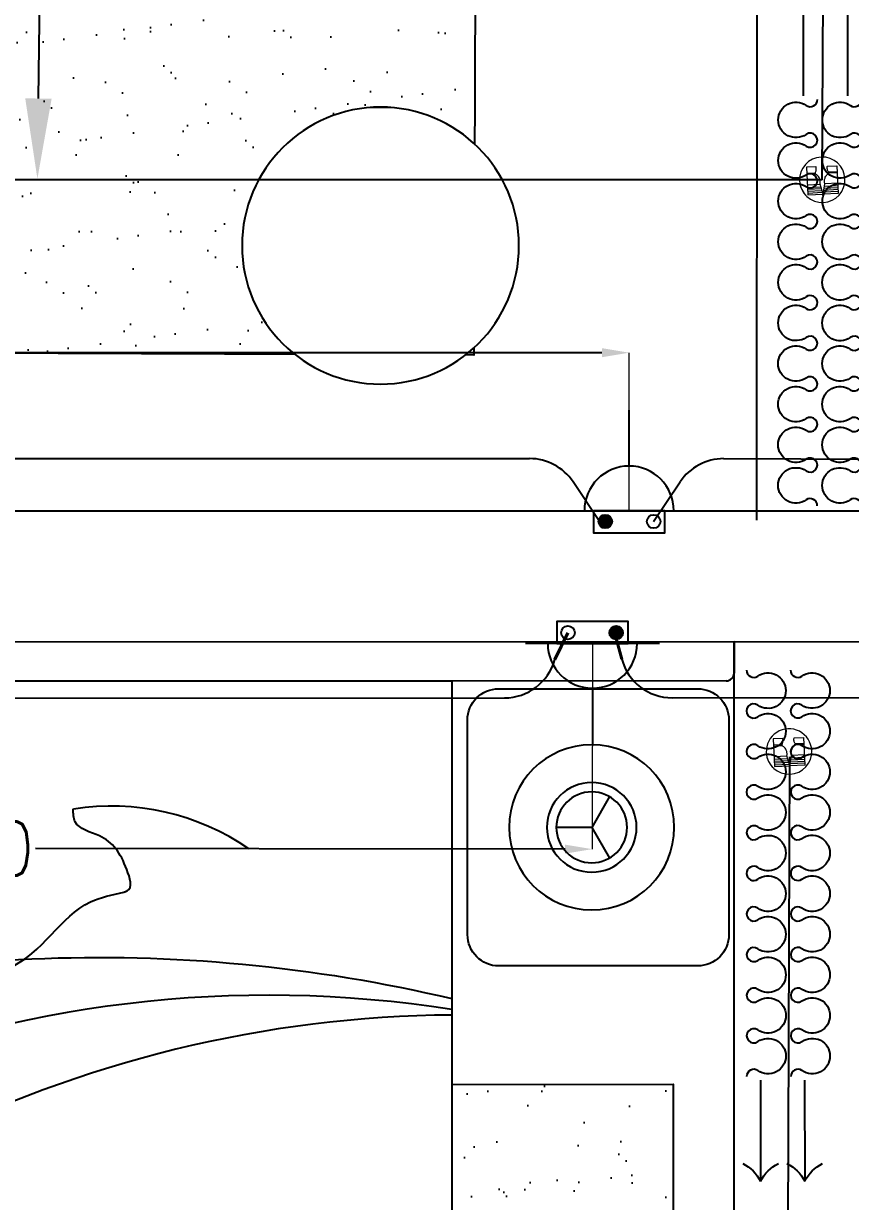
# Model space of a CAD drawing. Extents: x -678889171 to 586587, y -792238163 to 335485.
# Drawn here: x 88880 to 90462, y 36103 to 38355 of the extents above; entities that cross this region are included whole.
import ezdxf
from ezdxf import colors
from ezdxf.entities.mleader import LeaderData, LeaderLine
from ezdxf.math import Vec2, Vec3

# ---------------------------------------------------------------- set-up
doc = ezdxf.new("R2010")
doc.units = 0
doc.header["$MEASUREMENT"] = 0
doc.set_wipeout_variables(frame=1)
doc.layers.get('0').update_dxf_attribs({"color": 8})
doc.layers.get('Defpoints').update_dxf_attribs({"color": 252})
for name, color, linetype in [('1', 8, 'Continuous'), ('9TH-FURN$0$A-SITE-PATT', 252, 'Continuous'), ('9TH-FURN$0$XR-A-TYP-2-3-4-5-6-7-8-9-10$0$XR-A-TYP$0$TYPICAL TYPES$0$I-CLNG', 252, 'Continuous'), ('9TH-FURN$0$XR-A-TYP-2-3-4-5-6-7-8-9-10$0$XR-A-TYP$0$TYPICAL TYPES$0$I-FURN', 252, 'Continuous'), ('9TH-FURN$0$XR-A-TYP-2-3-4-5-6-7-8-9-10$0$XR-A-TYP$0$TYPICAL TYPES$0$I-FURN-FLOR', 252, 'Continuous'), ('9TH-FURN$0$XR-A-TYP-2-3-4-5-6-7-8-9-10$0$XR-A-TYP$0$TYPICAL TYPES$0$I-FURN-PATT', 252, 'Continuous'), ('9TH-FURN$0$XR-A-TYP-2-3-4-5-6-7-8-9-10$0$XR-A-TYP$0$TYPICAL TYPES$0$I-WIPEOUT', 252, 'Continuous'), ('E-POW-BLOCK', 4, 'Continuous'), ('E-POW-WIR-NO', 4, 'Continuous'), ('E-TEXT', 3, 'Continuous'), ('loop line emped', 1, 'Continuous'), ('powr wire', 4, 'Continuous'), ('Title Block', 7, 'Continuous'), ('XR-A-9TH-FLOOR$0$A-ANNO-SYMB', 252, 'Continuous'), ('XR-A-TYP.furn$0$2ND-FURN$0$XR-A-TYP-2-3-4-5-6-7-8-9-10$0$XR-A-TYP$0$TYPICAL TYPES$0$XREF_3BR$0$I-EQPM', 252, 'Continuous'), ('XR-A-TYP.furn$0$2ND-FURN$0$XR-A-TYP-2-3-4-5-6-7-8-9-10$0$XR-A-TYP$0$TYPICAL TYPES$0$XREF_3BR$0$I-FURN', 252, 'Continuous'), ('XR-A-TYP.furn$0$2ND-FURN$0$XR-A-TYP-2-3-4-5-6-7-8-9-10$0$XR-A-TYP$0$TYPICAL TYPES$0$XREF_3BR$0$I-FURN-FLOR', 252, 'Continuous'), ('XR-A-TYP.furn$0$2ND-FURN$0$XR-A-TYP-2-3-4-5-6-7-8-9-10$0$XR-A-TYP$0$TYPICAL TYPES$0$XREF_3BR$0$I-FURN-PATT', 252, 'Continuous'), ('XR-A-TYP.furn$0$A-SITE-PATT', 252, 'Continuous'), ('XR-Typ24$0$XR-A-2ND-FLOOR$0$XR-A-TYP-2-3-4-5-6-7-8-9-10$0$A-WALL', 252, 'Continuous'), ('XR-Typ26$0$XR-A-TYP-2-3-4-5-6-7-8-9-10$0$A-WALL', 252, 'Continuous')]:
    doc.layers.add(name, color=color, linetype=linetype)
doc.styles.get("Standard").update_dxf_attribs({"font": 'arial.ttf'})
doc.styles.add('Work$0$E-M.MODUL', font='romans.shx', dxfattribs={"width": 0.8})
doc.dimstyles.new('Work$0$S-DIM', dxfattribs={"dimscale": 500, "dimtxt": 0.2065, "dimasz": 0.104, "dimexe": 0, "dimexo": 0, "dimgap": 0, "dimtad": 0, "dimdec": 0, "dimzin": 0, "dimdsep": 46, "dimtxsty": 'Work$0$E-M.MODUL', "dimcen": 0.25, "dimclrd": 5, "dimclre": 5, "dimclrt": 1, "dimadec": 0, "dimazin": 0, "dimtfac": 1, "dimtdec": 0, "dimtofl": 0, "dimtmove": 0, "dimatfit": 3, "dimfxl": 1, "dimtolj": 1, "dimtzin": 0, "dimlwe": 13, "dimarcsym": 0})

# ---------------------------------------------------------------- blocks, each defined once
blk = doc.blocks.new('SO1')
at = {"layer": 'E-POW-BLOCK'}
h = blk.add_hatch(color=3, dxfattribs=at)
h.dxf.hatch_style = 1
edge = h.paths.add_edge_path()
edge.add_arc((-0.1064295025979398, -0.04814632734824666), 0.03025259035537483, 0, 360)
at = {"layer": 'E-POW-BLOCK', "color": 3}
for p, q in [((1.42e-14, 0.2000001000000597), (0, 0.4500002250000599)), ((-0.3000001499999971, 7.11e-14), (0.3000001499999971, 1.42e-14))]:
    blk.add_line(p, q, dxfattribs=at)
blk.add_lwpolyline([(0.1593095883453804, 4.265338082731773e-14), (-0.1593095883453804, 4.265338082731773e-14), (-0.1593095883453804, -0.09876317676643645), (0.1593095883453804, -0.09876317676643645)], close=True, dxfattribs=at)
for centre in [(-0.1064295025979398, -0.04814632734824666), (0.1096454942411166, -0.04814632734824666)]:
    blk.add_circle(centre, 0.03025259035537483, dxfattribs=at)
blk.add_arc((0, 1.42e-14), 0.2000001000000001, 0, 179.9999999999979, dxfattribs=at)
blk = doc.blocks.new('*D2906')
at = {"layer": '1', "color": 5, "lineweight": 13, "transparency": 16777216}
for p, q in [((87547.63050510465, 37172.44424893451), (87547.2119835901, 36779.17754196316)), ((89968.51709975456, 37169.86789780638), (89968.09857824001, 36776.60119083503))]:
    blk.add_line(p, q, dxfattribs=at)
at = {"layer": '1', "color": 5, "lineweight": -2, "transparency": 16777216}
for p, q in [((87599.21195414355, 36779.12220265768), (88612.12202999425, 36778.04424550661)), ((89916.09860768655, 36776.65653014051), (88903.18853183584, 36777.73448729157))]:
    blk.add_line(p, q, dxfattribs=at)
at = {"layer": '1', "color": 5, "transparency": 16777216}
for points in [[(87599.22117736112, 36787.78886441659), (87599.20273092597, 36770.45554089877), (87547.2119835901, 36779.17754196316)], [(89916.10783090412, 36785.32319189942), (89916.08938446897, 36767.9898683816), (89968.09857824001, 36776.60119083503)]]:
    blk.add_solid(points, dxfattribs=at)
at = {"layer": 'Defpoints', "color": 0, "transparency": 16777216}
for p in [(87547.63050510465, 37172.44424893451, 0.0001102084875472494), (89968.51709975456, 37169.86789780638, 5.34356873757919e-06), (89968.09857824001, 36776.60119083503)]:
    blk.add_point(p, dxfattribs=at)
at = {"layer": '1', "color": 1, "transparency": 16777216, "insert": (88757.65528091505, 36777.8893663991), "char_height": 103.25, "attachment_point": 5, "rotation": 359.9390248222346, "style": 'Work$0$E-M.MODUL'}
blk.add_mtext('\\A1;2500', dxfattribs=at)
blk = doc.blocks.new('OO')
at = {"layer": 'Title Block', "color": 1, "lineweight": 0}
blk.add_lwpolyline([(60952.74097335502, 178216.705987278, 1), (60952.74097335513, 178129.7502198816, 1), (60952.74097335502, 178216.705987278, 0.1982213917084009), (60922.07932435791, 178204.0532499914, 0.1982213917084009)], format="xyb", dxfattribs=at)
for points in [[(60925.244499908, 178173.1251248462), (60944.83868419315, 178177.6555596516), (60945.51924321899, 178177.5115926167), (60946.79838331055, 178177.3120467477), (60947.60965313937, 178177.2324426185), (60948.55255804956, 178177.1849460915), (60949.45942559931, 178177.1846060718), (60950.61864313507, 178177.248934068), (60951.78004910523, 178177.3589858703), (60952.83840844181, 178177.5784431228), (60954.3972283263, 178177.9788134685), (60955.66901462729, 178178.4160705316), (60957.23649505794, 178179.1041880025), (60959.23493776476, 178180.2541012114), (60960.05405203241, 178180.8283000368), (60960.75062003313, 178181.428446914), (60961.65030792024, 178182.1578276371), (60962.42373271938, 178182.9228491973), (60963.05623196909, 178183.6210373302), (60963.73172685131, 178184.453438073), (60964.39656998403, 178185.3808117989), (60964.72995489091, 178185.8956712107), (60964.88496752788, 178185.8357777787), (60965.16688301758, 178185.7570014056), (60965.44366571057, 178185.7144988617), (60965.73794753687, 178185.7051095034), (60966.0171265254, 178185.738040365), (60966.21607317106, 178185.7681557179), (60966.4281189419, 178185.8288084614), (60966.6559275476, 178185.9187952693), (60966.73277263797, 178185.9554811438), (60968.00751076144, 178185.203673069), (60969.19828081474, 178184.6494508162), (60970.73148708261, 178184.1184795061), (60972.22952969815, 178183.7781368808), (60973.77312057087, 178183.5985850776), (60975.2682155894, 178183.584183548), (60976.71051931003, 178183.7185035243), (60977.75630699139, 178183.9091284081), (60978.26124474691, 178184.0302230968), (60978.22497735516, 178202.2456387128), (60925.244499908, 178202.2456387128), (60925.244499908, 178173.1251248462)], [(60928.82652755792, 178202.2456387128), (60928.82652755792, 178173.9533370594)], [(60932.40855520783, 178202.2456387128), (60932.40855520789, 178174.7815492718)], [(60935.9905828578, 178202.2456387128), (60935.96598977083, 178175.6040752373)], [(60939.57261050784, 178202.2456387128), (60939.57261050772, 178176.4379736975)], [(60944.78689882433, 178202.2456387128), (60944.78689882439, 178177.6435861877)], [(60964.72995489097, 178202.2456387128), (60964.72995489091, 178185.8956712107)], [(60966.73277263792, 178202.2456387128), (60966.73277263797, 178185.9554811438)], [(60925.244499908, 178173.1251248462), (60944.83868419315, 178168.5946900401), (60945.51924321894, 178168.7386570756), (60946.7983833105, 178168.9382029435), (60947.60965313931, 178169.0178070739), (60948.55255804956, 178169.065303599), (60949.45942559926, 178169.0656436199), (60950.61864313512, 178169.0013156239), (60951.78004910523, 178168.8912638203), (60952.83840844181, 178168.6718065665), (60954.39722832636, 178168.2714362227), (60955.66901462723, 178167.8341791607), (60957.23649505799, 178167.1460616899), (60959.23493776482, 178165.9961484803), (60960.05405203241, 178165.4219496524), (60960.75062003307, 178164.8218027783), (60961.65030792018, 178164.0924220552), (60962.42373271933, 178163.3274004932), (60963.05623196915, 178162.6292123596), (60963.73172685137, 178161.7968116169), (60964.39656998403, 178160.8694378934), (60964.72995489091, 178160.3545784798), (60964.88496752788, 178160.4144719124), (60965.16688301758, 178160.4932482848), (60965.44366571063, 178160.5357508294), (60965.73794753687, 178160.5451401871), (60966.0171265254, 178160.5122093254), (60966.21607317106, 178160.4820939746), (60966.42811894196, 178160.4214412309), (60966.6559275476, 178160.3314544218), (60966.73277263792, 178160.2947685466), (60968.0075107615, 178161.0465766234), (60969.19828081474, 178161.6007988736), (60970.73148708255, 178162.1317701844), (60972.2295296982, 178162.472112809), (60973.77312057087, 178162.6516646129), (60975.2682155894, 178162.6660661411), (60976.71051931003, 178162.5317461662), (60977.75630699139, 178162.3411212817), (60978.26124474691, 178162.2200265955), (60978.22497735504, 178144.0046109795), (60925.24449990795, 178144.0046109795), (60925.244499908, 178173.1251248462)], [(60928.82652755792, 178144.0046109795), (60928.82652755792, 178172.2969126331)], [(60932.40855520789, 178144.0046109795), (60932.40855520783, 178171.4687004199)], [(60935.9905828578, 178144.0046109795), (60935.96598977083, 178170.6461744526)], [(60939.57261050772, 178144.0046109795), (60939.57261050778, 178169.8122759931)], [(60944.78689882433, 178144.0046109795), (60944.78689882439, 178168.6066635047)], [(60964.72995489091, 178144.0046109795), (60964.72995489091, 178160.3545784798)], [(60966.73277263786, 178144.0046109795), (60966.73277263792, 178160.2947685466)]]:
    blk.add_lwpolyline(points, dxfattribs=at)
blk = doc.blocks.new('*D2949')
at = {"layer": '1', "color": 5, "lineweight": 13, "transparency": 16777216}
for p, q in [((86388.74425215248, 37423.66453244256), (86388.74425215248, 37725.87552377866)), ((90038.64202291999, 37423.66453243892), (90038.64202291999, 37725.87552377866))]:
    blk.add_line(p, q, dxfattribs=at)
at = {"layer": '1', "color": 5, "lineweight": -2, "transparency": 16777216}
for p, q in [((86440.74425215248, 37725.87552377866), (88068.15980420289, 37725.87552377866)), ((89986.64202291999, 37725.87552377866), (88359.22647086957, 37725.87552377866))]:
    blk.add_line(p, q, dxfattribs=at)
at = {"layer": '1', "color": 5, "transparency": 16777216}
for points in [[(86440.74425215248, 37734.54219044533), (86440.74425215248, 37717.208857112), (86388.74425215248, 37725.87552377866)], [(89986.64202291999, 37734.54219044533), (89986.64202291999, 37717.208857112), (90038.64202291999, 37725.87552377866)]]:
    blk.add_solid(points, dxfattribs=at)
at = {"layer": 'Defpoints', "color": 0, "transparency": 16777216}
for p in [(86388.74425215248, 37725.87552377866), (86388.74425215248, 37423.66453244256), (90038.64202291999, 37423.66453243892)]:
    blk.add_point(p, dxfattribs=at)
at = {"layer": '1', "color": 1, "transparency": 16777216, "insert": (88213.69313753623, 37725.87552377866), "char_height": 103.25, "attachment_point": 5, "style": 'Work$0$E-M.MODUL'}
blk.add_mtext('\\A1;3600', dxfattribs=at)
blk = doc.blocks.new('9TH-FURN$0$XR-A-TYP-2-3-4-5-6-7-8-9-10$0$XR-A-TYP$0$TYPICAL TYPES$0$A$C00AC6B19')
blk.add_wipeout([(30.03061227733295, 172.4040670235148), (64.58822448301112, 162.21264667556142), (64.58822448301112, 162.21264667556142), (91.38768333652996, 149.24239121101726), (91.38768333652996, 149.24239121101726), (123.01897500158209, 124.46417874055379), (141.2382194662759, 103.32843443117116), (158.23883788465142, 74.73600327095153), (166.52008675706972, 53.81506021940919), (174.23287020486833, 16.367863030162766), (174.6577139983938, -10.939969874550513), (171.16772097415443, -36.422675581493365), (166.3208783906657, -54.4276162564384), (160.6934079124776, -69.30100037859995), (152.85157073661765, -85.21383293426834), (152.85156894087086, -85.21383615537445), (139.25658362842285, -105.9839795258734), (116.0614710829161, -130.97608533648457), (98.73678551291933, -144.4854566611336), (64.05305347964946, -162.8563979091192), (38.59618613432044, -170.69075667969037), (22.51754132989454, -173.54526882763687), (-3.7237770530089804, -174.96037689848413), (-21.24106510541383, -173.70612295825347), (-36.42267558149118, -171.16772097415347), (-67.54711087645151, -161.43849544716494), (-94.09479210235631, -147.55056793931425), (-119.91399744008248, -127.45835876057598), (-141.3556813116024, -103.16768564299775), (-157.23856518629952, -76.81818546512011), (-168.19126755846048, -48.33939922131634), (-173.6302128331691, -21.85289892686842), (-174.63996674131246, 11.219715530828012), (-174.63996674131246, 11.219715530828012), (-167.08749835235727, 52.02660756142683), (-156.20276051761, 78.90308996913723), (-142.66915220581274, 101.3435395517352), (-117.04282007925686, 130.09987804719202), (-98.6625261957905, 144.53617514195076), (-73.61417332705221, 158.7638292728368), (-45.83564500825425, 168.8907743089511), (-1.7610369462784803, 174.9911390581645), (36.42267558149436, 171.1677209741522)]).dxf.layer = '9TH-FURN$0$XR-A-TYP-2-3-4-5-6-7-8-9-10$0$XR-A-TYP$0$TYPICAL TYPES$0$I-WIPEOUT'
blk.add_circle((0, 0), 175.0000000000003)
blk = doc.blocks.new('9TH-FURN$0$XR-A-TYP-2-3-4-5-6-7-8-9-10$0$XR-A-TYP$0$TYPICAL TYPES$0$XREF_1BR$0$05BDRAPE')
for points in [[(-499.9999999464611, -0.007317029360705177, 0.6084162951123453), (-485.6876040540799, 27.64812586541491, -0.6084162951122525), (-450.0052802005411, 96.59608375602733, -0.6084162951122473), (-414.3151123277518, 27.65218589760429, 1.932002826394105), (-385.68717424987, 27.65381441154647, -0.6084162951122525), (-350.0048504171813, 96.60177230215885, -0.6084162951122473), (-314.3146825443803, 27.65787446456263, 1.932002826394105), (-285.6867444664986, 27.65950297851647, -0.6084162951122525), (-250.0044206129714, 96.60746084827879, -0.6084162951122473), (-214.3142527610088, 27.66356301069419, 1.932002826394115), (-185.6863146831388, 27.66519152463637, -0.6084162951122473), (-149.9961468311762, 96.60908936222097, -0.6084162951122525), (-114.3138229776491, 27.66113149245865, 1.932002826394105), (-85.68588489976736, 27.65950297850481, -0.6084162951122473), (-49.9957170269663, 96.60340081610103, -0.6084162951122525), (-14.31339319427769, 27.65544292548866, 0.6084357809803709), (0, 0, -0.6084162951122473)], [(0, 0, 0.6084162951123453), (14.31239589238126, 27.65544289477562, -0.6084162951122525), (49.99471974592002, 96.60340078538803, -0.6084162951122473), (85.68488761870938, 27.659502926965, 1.932002826394105), (114.3128256965911, 27.66113144090718, -0.6084162951122525), (149.9951495292798, 96.60908933151956, -0.6084162951122473), (185.6853174020808, 27.66519149392333, 1.932002826394105), (214.3132554799625, 27.66682000787718, -0.6084162951122525), (249.9955793334897, 96.6147778776395, -0.6084162951122473), (285.6857471854523, 27.6708800400549, 1.932002826394115), (314.3136852633223, 27.67250855399708, -0.6084162951122473), (350.0038531152849, 96.61640639158168, -0.6084162951122525), (385.686176968812, 27.66844852181936, 1.932002826394105), (414.3141150466938, 27.66682000786552, -0.6084162951122473), (450.0042829194948, 96.61071784546174, -0.6084162951122525), (485.6866067521834, 27.66275995484936, 0.6084357809803709), (499.9999999464611, 0.007317029360705177, -0.6084162951122473)]]:
    blk.add_lwpolyline(points, format="xyb")
blk = doc.blocks.new('9TH-FURN$0$XR-A-TYP-2-3-4-5-6-7-8-9-10$0$XR-A-TYP$0$TYPICAL TYPES$0$XREF_1BR$0$GUEST T1')
blk.add_line((-974.1497980180211, -13.60383929059026), (-1214.386710619445, -13.60383929059026))
for centre, start, end in [((-1258.020802481602, 72.13247426581802), 296.9730728878956, 333.1822537220144), ((-1258.020802481602, -99.34015284711495), 26.81774627798563, 63.02692711210436)]:
    blk.add_arc(centre, 96.20108853275326, start, end)
at = {"xscale": -0.9651072330830278, "yscale": 0.9651072330830278, "zscale": 0.9651072330830278}
blk.add_blockref('9TH-FURN$0$XR-A-TYP-2-3-4-5-6-7-8-9-10$0$XR-A-TYP$0$TYPICAL TYPES$0$XREF_1BR$0$05BDRAPE', (-482.5536164898367, -46.60651370798587), dxfattribs=at)
blk = doc.blocks.new('9TH-FURN$0$XR-A-TYP-2-3-4-5-6-7-8-9-10$0$XR-A-TYP$0$TYPICAL TYPES$0$XREF_1BR$0$GS-1')
at = {"xscale": -0.8044866682359963, "yscale": 0.8044866682359963, "zscale": 0.8044866682359963, "rotation": 90}
for p in [(-31.14893258635093, 38.24495238425858), (53.25563512649605, 38.24495238425858)]:
    blk.add_blockref('9TH-FURN$0$XR-A-TYP-2-3-4-5-6-7-8-9-10$0$XR-A-TYP$0$TYPICAL TYPES$0$XREF_1BR$0$GUEST T1', p, dxfattribs=at)
blk = doc.blocks.new('XR-Typ24')
at = {"layer": 'XR-Typ24$0$XR-A-2ND-FLOOR$0$XR-A-TYP-2-3-4-5-6-7-8-9-10$0$A-WALL'}
blk.add_line((90097.87948717516, 23650.23643711502), (93286.39538121504, 23651.40709516864), dxfattribs=at)
blk = doc.blocks.new('XR-A-TYP.furn$0$2ND-FURN$0$XR-A-TYP-2-3-4-5-6-7-8-9-10$0$XR-A-TYP$0$TYPICAL TYPES$0$XREF_3BR$0$05BDRAPE')
for points in [[(-499.9999999464611, -0.007317029360705177, 0.6084162951123453), (-485.6876040540799, 27.64812586541491, -0.6084162951122525), (-450.0052802005411, 96.59608375602733, -0.6084162951122473), (-414.3151123277518, 27.65218589760429, 1.932002826394105), (-385.68717424987, 27.65381441154647, -0.6084162951122525), (-350.0048504171813, 96.60177230215885, -0.6084162951122473), (-314.3146825443803, 27.65787446456263, 1.932002826394105), (-285.6867444664986, 27.65950297851647, -0.6084162951122525), (-250.0044206129714, 96.60746084827879, -0.6084162951122473), (-214.3142527610088, 27.66356301069419, 1.932002826394115), (-185.6863146831388, 27.66519152463637, -0.6084162951122473), (-149.9961468311762, 96.60908936222097, -0.6084162951122525), (-114.3138229776491, 27.66113149245865, 1.932002826394105), (-85.68588489976736, 27.65950297850481, -0.6084162951122473), (-49.9957170269663, 96.60340081610103, -0.6084162951122525), (-14.31339319427769, 27.65544292548866, 0.6084357809803709), (0, 0, -0.6084162951122473)], [(0, 0, 0.6084162951123453), (14.31239589238126, 27.65544289477562, -0.6084162951122525), (49.99471974592002, 96.60340078538803, -0.6084162951122473), (85.68488761870938, 27.659502926965, 1.932002826394105), (114.3128256965911, 27.66113144090718, -0.6084162951122525), (149.9951495292798, 96.60908933151956, -0.6084162951122473), (185.6853174020808, 27.66519149392333, 1.932002826394105), (214.3132554799625, 27.66682000787718, -0.6084162951122525), (249.9955793334897, 96.6147778776395, -0.6084162951122473), (285.6857471854523, 27.6708800400549, 1.932002826394115), (314.3136852633223, 27.67250855399708, -0.6084162951122473), (350.0038531152849, 96.61640639158168, -0.6084162951122525), (385.686176968812, 27.66844852181936, 1.932002826394105), (414.3141150466938, 27.66682000786552, -0.6084162951122473), (450.0042829194948, 96.61071784546174, -0.6084162951122525), (485.6866067521834, 27.66275995484936, 0.6084357809803709), (499.9999999464611, 0.007317029360705177, -0.6084162951122473)]]:
    blk.add_lwpolyline(points, format="xyb")
blk = doc.blocks.new('XR-A-TYP.furn$0$2ND-FURN$0$XR-A-TYP-2-3-4-5-6-7-8-9-10$0$XR-A-TYP$0$TYPICAL TYPES$0$XREF_3BR$0$GUEST T1')
blk.add_line((-974.1497980180211, -13.60383929059026), (-1214.386710619445, -13.60383929059026))
for centre, start, end in [((-1258.020802481602, 72.13247426581802), 296.9730728878956, 333.1822537220144), ((-1258.020802481602, -99.34015284711495), 26.81774627798563, 63.02692711210436)]:
    blk.add_arc(centre, 96.20108853275326, start, end)
at = {"xscale": -0.9651072330830278, "yscale": 0.9651072330830278, "zscale": 0.9651072330830278}
blk.add_blockref('XR-A-TYP.furn$0$2ND-FURN$0$XR-A-TYP-2-3-4-5-6-7-8-9-10$0$XR-A-TYP$0$TYPICAL TYPES$0$XREF_3BR$0$05BDRAPE', (-482.5536164898367, -46.60651370798587), dxfattribs=at)
blk = doc.blocks.new('XR-A-TYP.furn$0$2ND-FURN$0$XR-A-TYP-2-3-4-5-6-7-8-9-10$0$XR-A-TYP$0$TYPICAL TYPES$0$XREF_3BR$0$GS-1')
at = {"xscale": -0.8044866682359963, "yscale": 0.8044866682359963, "zscale": 0.8044866682359963, "rotation": 90}
for p in [(-31.14893258635093, 38.24495238425858), (53.25563512649605, 38.24495238425858)]:
    blk.add_blockref('XR-A-TYP.furn$0$2ND-FURN$0$XR-A-TYP-2-3-4-5-6-7-8-9-10$0$XR-A-TYP$0$TYPICAL TYPES$0$XREF_3BR$0$GUEST T1', p, dxfattribs=at)
blk = doc.blocks.new('XR-A-TYP.furn$0$2ND-FURN$0$XR-A-TYP-2-3-4-5-6-7-8-9-10$0$XR-A-TYP$0$TYPICAL TYPES$0$XREF_3BR$0$A$C772058DD')
at = {"layer": 'XR-A-TYP.furn$0$2ND-FURN$0$XR-A-TYP-2-3-4-5-6-7-8-9-10$0$XR-A-TYP$0$TYPICAL TYPES$0$XREF_3BR$0$I-EQPM', "extrusion": (4.770349413675872e-08, -1.063459508416526e-10, 0.9999999999999989)}
blk.add_blockref('XR-A-TYP.furn$0$2ND-FURN$0$XR-A-TYP-2-3-4-5-6-7-8-9-10$0$XR-A-TYP$0$TYPICAL TYPES$0$XREF_3BR$0$GS-1', (-115.2940482527286, -408.4437209139469, 2.250876777199832e-06), dxfattribs=at)
blk = doc.blocks.new('XR-A-TYP.furn$0$2ND-FURN$0$XR-A-TYP-2-3-4-5-6-7-8-9-10$0$XR-A-TYP$0$TYPICAL TYPES$0$XREF_3BR$0$A$C6bbde731')
at = {"layer": 'XR-A-TYP.furn$0$2ND-FURN$0$XR-A-TYP-2-3-4-5-6-7-8-9-10$0$XR-A-TYP$0$TYPICAL TYPES$0$XREF_3BR$0$I-FURN'}
blk.add_line((0, 0), (-33.85714286239818, -58.64229162624906), dxfattribs=at)
at = {"layer": 'XR-A-TYP.furn$0$2ND-FURN$0$XR-A-TYP-2-3-4-5-6-7-8-9-10$0$XR-A-TYP$0$TYPICAL TYPES$0$XREF_3BR$0$I-FURN', "flags": 128}
blk.add_lwpolyline([(-33.85714286239818, 58.64229162620541), (0, 0), (67.71428571165598, 0)], dxfattribs=at)
at = {"layer": 'XR-A-TYP.furn$0$2ND-FURN$0$XR-A-TYP-2-3-4-5-6-7-8-9-10$0$XR-A-TYP$0$TYPICAL TYPES$0$XREF_3BR$0$I-FURN'}
for radius in [158.000000000002, 85.77142857142857, 67.71428571428571]:
    blk.add_circle((0, 0), radius, dxfattribs=at)
blk = doc.blocks.new('XR-A-TYP.furn$0$2ND-FURN$0$XR-A-TYP-2-3-4-5-6-7-8-9-10$0$XR-A-TYP$0$TYPICAL TYPES$0$XREF_3BR$0$A$C7FBB3E16')
at = {"layer": 'XR-A-TYP.furn$0$2ND-FURN$0$XR-A-TYP-2-3-4-5-6-7-8-9-10$0$XR-A-TYP$0$TYPICAL TYPES$0$XREF_3BR$0$I-FURN-PATT'}
h = blk.add_hatch(dxfattribs=at)
h.set_pattern_fill('AR-SAND', color=256, scale=3, angle=-90.00000000000001)
h.set_pattern_definition([(307.5, (-11688.27080903385, 4885.237035419166), (146.8239711988027, 4.80009388795211), [0, -115.8239999999999, 0, -129.5399999999998, 0, -123.8249999999999]), (277.5, (-11688.27080903385, 4885.237035419166), (215.0475301705062, -134.8569849414008), [0, -62.484, 0, -104.394, 0, -40.005]), (237.5, (-11688.27080903385, 4978.963035419161), (0.431155403563685, -237.2977110724374), [0, -38.09999999999999, 0, -137.16, 0, -179.07]), (227.5, (-11688.27080903385, 4978.963035419161), (66.87879697716484, -229.0669357416892), [0, -19.05, 0, -89.916, 0, -102.87])])
h.paths.add_polyline_path([(2605.959642387803, 1323.286462638775), (2605.959642387796, -1327.731911879309), (846.2126707383504, -1327.731911879309), (846.2126707383504, 1323.286462638775)])
at = {"layer": 'XR-A-TYP.furn$0$2ND-FURN$0$XR-A-TYP-2-3-4-5-6-7-8-9-10$0$XR-A-TYP$0$TYPICAL TYPES$0$XREF_3BR$0$I-FURN'}
for p, q in [((0, -1439.999999999985), (7.275957614183426e-12, 1439.999999999985)), ((7.275957614183426e-12, 1439.999999999985), (59.99999999999272, 1439.999999999985))]:
    blk.add_line(p, q, dxfattribs=at)
blk.add_arc((60.00000000000728, 1424.999999999985), 15, 4.335569297371374e-08, 90, dxfattribs=at)
at = {"layer": 'XR-A-TYP.furn$0$2ND-FURN$0$XR-A-TYP-2-3-4-5-6-7-8-9-10$0$XR-A-TYP$0$TYPICAL TYPES$0$XREF_3BR$0$I-FURN-FLOR'}
blk.add_lwpolyline([(2605.959642387803, 1323.286462638775), (2605.959642387796, -1327.731911879309), (846.2126707383504, -1327.731911879309), (846.2126707383504, 1323.286462638775)], close=True, dxfattribs=at)
at = {"xscale": -1, "rotation": 90}
blk.add_blockref('XR-A-TYP.furn$0$2ND-FURN$0$XR-A-TYP-2-3-4-5-6-7-8-9-10$0$XR-A-TYP$0$TYPICAL TYPES$0$XREF_3BR$0$A$C6bbde731', (355.0000000076616, 1167.629455386974), dxfattribs=at)
blk.add_wipeout([(1722.7609593974266, -899.9999999836741), (1830.7786573601093, -899.999999982592), (1878.3654101418183, -899.9999999821184), (1978.4831184185393, -899.9999999811225), (2029.239329144628, -899.8199567073705), (2050.9327787846073, -892.7491635285946), (2066.0463358058, -878.5516779744091), (2073.8538078932297, -860.6445034255923), (2074.8019877109973, -854.445449259244), (2074.9999999905854, 850.000000019907), (2069.0087896408622, 873.7323920925851), (2053.1650109449356, 891.3126150169865), (2040.124596357132, 897.6575973649119), (2024.9999999905688, 900.0000000193809), (1722.7609593960472, 900.0000000190125), (1722.760959396032, 930.0000000161099), (1711.8292395186022, 947.8144905722229), (1648.2483202242258, 950.0000000155724), (1286.0043483675224, 950.0000000119976), (1272.7298021775919, 944.9143360210119), (1266.0043483674533, 915.0000000118021), (1266.0043483676097, 900.0000000118152), (74.99999999064322, 899.999999999879), (74.99999999064254, -899.9999999998759), (1266.004348368501, -899.9999999882607), (1266.0043483691097, -914.9999999882791), (1266.2947686170526, -932.3925009883146), (1276.39930188254, -947.4802984790931), (1288.9253373359386, -949.9999999880781), (1702.7609593982143, -949.9999999838869), (1716.9030950222173, -944.1421356073452), (1722.7609593982143, -929.9999999836355)]).dxf.layer = 'XR-A-TYP.furn$0$2ND-FURN$0$XR-A-TYP-2-3-4-5-6-7-8-9-10$0$XR-A-TYP$0$TYPICAL TYPES$0$XREF_3BR$0$I-FURN'
at = {"layer": 'XR-A-TYP.furn$0$2ND-FURN$0$XR-A-TYP-2-3-4-5-6-7-8-9-10$0$XR-A-TYP$0$TYPICAL TYPES$0$XREF_3BR$0$I-FURN'}
for p, q in [((75.00000000000728, 1425.000000011336), (75, -1424.999999999985)), ((75.00000050232484, 899.9999999999272), (1266.004348367387, 899.9999999935535))]:
    blk.add_line(p, q, dxfattribs=at)
blk.add_lwpolyline([(90.00000001869194, 989.9999943116272), (90.00000001869194, 1369.999994316517, -0.414213562373095), (150.0000000186919, 1429.999994316517), (559.999999996624, 1429.999994316517, -0.414213562373095), (619.9999999966385, 1369.999994316517), (619.999999996624, 989.9999943116272, -0.414213562373095), (559.999999996624, 929.9999943116272), (150.0000000186919, 929.9999943116272, -0.414213562373095)], format="xyb", close=True, dxfattribs=at)
blk.add_lwpolyline([(74.99999999065767, -899.9999999998399), (74.99999997257692, 899.9999999999272)], dxfattribs=at)
for points in [[(703.3495872381391, 900.0000000217551, 0.1390688760021806), (850.2187639124459, -320.6763654891547, 0.0114121691337885), (946.0023767655803, -684.0838065658609, 0.5894426703989961), (912.8657362800441, -852.5998543641326, -0.1978305920347826), (751.7024557237019, -697.7893446998933, -0.1387905062688184), (682.3615316237338, 899.9999999966676, -571.4838405214782)], [(713.7448014668989, 900.0000000207365, 0.116239731784936), (963.7507548706199, -126.5390662120917, -0.1345482746268664), (891.554912336258, -218.9702234680444, -0.02733656290443504), (857.2600696509035, -174.0627973957889, 0.139870974329216), (822.1310767957184, -249.2683309447166, 0.1957420113434442)]]:
    blk.add_lwpolyline(points, format="xyb", dxfattribs=at)
for centre, radius, start, end in [((778.7656145354122, 248.9278963050601), 464.6643367504206, 145.5283837387347, 188.9671807181664), ((-1205.886585848857, -263.1140655717609), 1767.408909131876, 17.64166738528119, 17.86001738967005)]:
    blk.add_arc(centre, radius, start, end, dxfattribs=at)
blk.add_spline([(583.2823774829012, -43.66364574334875), (631.4115299693367, 0.618052830992383), (623.926823081696, 52.38452653160493), (497.3373404506856, 208.8631680598628), (478.4020055374422, 272.5221850740345), (476.3485095131909, 278.9369800051063), (435.297931127905, 278.2530802143301), (371.1155861279694, 226.0070194843429), (344.0453595784638, 179.575653117834), (319.4112830121594, 175.6142602939071)], degree=3, dxfattribs=at)
blk = doc.blocks.new('XR-A-TYP.furn$0$furn24')
at = {"layer": 'XR-A-TYP.furn$0$2ND-FURN$0$XR-A-TYP-2-3-4-5-6-7-8-9-10$0$XR-A-TYP$0$TYPICAL TYPES$0$XREF_3BR$0$I-EQPM'}
blk.add_line((93041.18803875324, 20072.91802359548, 0.0001048649188082304), (93039.87422156967, 23651.14475545437, 0.0001048649188082304), dxfattribs=at)
at = {"rotation": 180.0210372816319}
blk.add_blockref('XR-A-TYP.furn$0$2ND-FURN$0$XR-A-TYP-2-3-4-5-6-7-8-9-10$0$XR-A-TYP$0$TYPICAL TYPES$0$XREF_3BR$0$A$C772058DD', (93039.26965253512, 23226.21855976329, 9.679162610620361e-05), dxfattribs=at)
at = {"rotation": 270.0210372816319}
blk.add_blockref('XR-A-TYP.furn$0$2ND-FURN$0$XR-A-TYP-2-3-4-5-6-7-8-9-10$0$XR-A-TYP$0$TYPICAL TYPES$0$XREF_3BR$0$A$C7FBB3E16', (91599.87425581571, 23650.78788988112, 0.0001048649188082304), dxfattribs=at)
blk = doc.blocks.new('XR-A-TYP.furn')
at = {"layer": 'XR-A-TYP.furn$0$A-SITE-PATT'}
blk.add_blockref('XR-A-TYP.furn$0$furn24', (0, 0), dxfattribs=at)

msp = doc.modelspace()

# ---------------------------------------------------------------- hatches: boundary and pattern name
at = {"layer": '9TH-FURN$0$XR-A-TYP-2-3-4-5-6-7-8-9-10$0$XR-A-TYP$0$TYPICAL TYPES$0$I-FURN-PATT'}
h = msp.add_hatch(dxfattribs=at)
h.set_pattern_fill('AR-SAND', color=256, scale=2.999999999999999, angle=0.2151843245293124)
h.set_pattern_definition([(37.71518432452929, (85054.47128726885, 33256.4070292955), (-5.351481851202719, 146.8049081669828), [0, -115.8239999999999, 0, -129.5399999999998, 0, -123.8249999999999]), (7.715184324529263, (85054.47128726885, 33256.4070292955), (134.0483871312842, 215.5524913505325), [0, -62.48399999999998, 0, -104.3939999999999, 0, -40.00499999999997]), (327.7151843245293, (84960.74594827514, 33256.05502573155), (237.2944182453475, 1.322363339664934), [0, -38.09999999999999, 0, -137.16, 0, -179.07]), (317.7151843245293, (84960.74594827514, 33256.05502573155), (228.814145805407, 67.73862424453226), [0, -19.04999999999984, 0, -89.91599999999937, 0, -102.8699999999994])])
h.paths.add_polyline_path([(85616.33774114738, 39837.90130461134), (89749.36303654278, 39821.00080701422), (89741.47613766411, 37721.01561734597), (85608.45084226874, 37737.91611494309)])

# ---------------------------------------------------------------- linework, layer by layer
at = {"layer": '9TH-FURN$0$XR-A-TYP-2-3-4-5-6-7-8-9-10$0$XR-A-TYP$0$TYPICAL TYPES$0$I-CLNG'}
msp.add_line((90283.27310039705, 37405.354453322, 4.909307628325147e-06), (90284.24191562104, 41041.74698335757, 4.909307003579232e-06), dxfattribs=at)
at = {"layer": '9TH-FURN$0$XR-A-TYP-2-3-4-5-6-7-8-9-10$0$XR-A-TYP$0$TYPICAL TYPES$0$I-FURN-FLOR'}
msp.add_lwpolyline([(85616.33774114738, 39837.90130461134), (89749.36303654278, 39821.00080701422), (89741.47613766411, 37721.01561734597), (85608.45084226874, 37737.91611494309)], close=True, dxfattribs=at)
at = {"layer": 'XR-Typ26$0$XR-A-TYP-2-3-4-5-6-7-8-9-10$0$A-WALL'}
msp.add_line((81513.88135233, 37423.66457537141), (90484.52330468135, 37423.66457536248), dxfattribs=at)

# ---------------------------------------------------------------- block references
at = {"layer": '9TH-FURN$0$XR-A-TYP-2-3-4-5-6-7-8-9-10$0$XR-A-TYP$0$TYPICAL TYPES$0$I-CLNG', "extrusion": (4.770345705990993e-08, -1.218476522667102e-10, 0.9999999999999989), "rotation": 359.9813811876813}
msp.add_blockref('9TH-FURN$0$XR-A-TYP-2-3-4-5-6-7-8-9-10$0$XR-A-TYP$0$TYPICAL TYPES$0$XREF_1BR$0$GS-1', (90392.37430051407, 37395.10222073975, 0.004312055119813214), dxfattribs=at)
at = {"layer": 'XR-A-9TH-FLOOR$0$A-ANNO-SYMB'}
msp.add_blockref('XR-Typ24', (-2800.434649049275, 13522.11598560929), dxfattribs=at)

# ---------------------------------------------------------------- next in the draw order: block references
at = {"layer": '9TH-FURN$0$XR-A-TYP-2-3-4-5-6-7-8-9-10$0$XR-A-TYP$0$TYPICAL TYPES$0$I-FURN', "xscale": -1.513324765111028, "yscale": 1.513324765111028, "zscale": 1.513324765111028, "rotation": 197.8872115977079}
msp.add_blockref('9TH-FURN$0$XR-A-TYP-2-3-4-5-6-7-8-9-10$0$XR-A-TYP$0$TYPICAL TYPES$0$A$C00AC6B19', (89563.18083106939, 37930.57905829085), dxfattribs=at)

# ---------------------------------------------------------------- next in the draw order: block references
at = {"layer": '9TH-FURN$0$A-SITE-PATT'}
msp.add_blockref('XR-A-TYP.furn', (-2800.434649049275, 13522.11598560929), dxfattribs=at)

# ---------------------------------------------------------------- next in the draw order: linework, layer by layer
at = {"layer": 'E-POW-WIR-NO'}
for p, q in [((86570.36951878536, 37524.42351845503, -0.0001949782477800717), (89848.36144358202, 37523.39257352669, 3.462563949180189e-07)), ((90219.50955296544, 37523.29369147918, 3.955632903748871e-07), (91238.44992523562, 37520.71164237971, -5.034627478248295e-06)), ((89982.36485509333, 37403.08037145888), (89931.38621162271, 37479.09233700487, -3.372610646932159e-07)), ((90085.51917273938, 37403.08037105418), (90136.43150095138, 37478.99345560903, -3.878183202917892e-07))]:
    msp.add_line(p, q, dxfattribs=at)
at = {"layer": 'E-POW-WIR-NO', "extrusion": (1.605154882769507e-27, -1.202095934730366e-28, -1)}
for p, q in [((87710.87691911627, 37064.27173956221, 8.313102329492866e-05), (89800.23798860217, 37065.79278832163, 8.313102329491652e-05)), ((90121.1540404718, 37066.04091643138, 8.313015336952265e-05), (91340.05992820606, 37066.98335858142, 8.311631585040373e-05))]:
    msp.add_line(p, q, dxfattribs=at)
at = {"layer": 'E-POW-WIR-NO', "extrusion": (-4.892321572200464e-10, -1.634609435158757e-08, 1)}
msp.add_arc((89848.33480137683, 37423.39257707571, -0.0006569713666953394), 100, 33.84841497553439, 89.98473514067426, dxfattribs=at)
at = {"layer": 'E-POW-WIR-NO', "extrusion": (-4.893439698873522e-10, -1.676577680219614e-08, 0.9999999999999999)}
msp.add_arc((90219.48291076024, 37423.29369502821, -0.0006728599765901575), 100, 89.98473514067426, 146.1515845764821, dxfattribs=at)
at = {"layer": 'E-POW-WIR-NO', "extrusion": (-4.879146263727768e-10, 6.310435189821891e-07, 0.999999999999801)}
msp.add_arc((89800.16066992827, 37165.79275842335, 0.02334631346544073), 100, 270.0443003412313, 344.5687140064798, dxfattribs=at)
at = {"layer": 'E-POW-WIR-NO'}
msp.add_arc((90121.07672179796, 37166.04088654048, 1.150224527027693e-06), 100, 195.1190123837115, 270.0443003412313, dxfattribs=at)
at = {"layer": 'loop line emped', "color": 240, "true_color": 0xed1f24}
for p, q in [((90408.17137394639, 38056.46871941551, 3.848153866445194e-06), (90421.65496506999, 40936.24891449182, 8.128593140928317e-07)), ((90408.17137394639, 38056.46871941551, 3.848153866445194e-06), (87184.25310043615, 38056.46870697041, -0.02851262363509477)), ((90345.30069494442, 36953.22859967692), (90334.80977848635, 33986.60619372998, 0.0001037891018084537))]:
    msp.add_line(p, q, dxfattribs=at)
at = {"layer": 'powr wire', "color": 4, "lineweight": 40}
for p, q in [((89921.63995682375, 37190.45207487882, 5.343568737688255e-06), (89896.55569545776, 37139.18450683148, -4.62663734946793e-05)), ((90009.4090529826, 37195.95528585059), (90024.53810831232, 37139.95839995894))]:
    msp.add_line(p, q, dxfattribs=at)

# ---------------------------------------------------------------- next in the draw order: block references
at = {"layer": 'E-POW-BLOCK', "xscale": 427.5336916951259, "yscale": 427.5336916951259, "zscale": 427.5336916951259}
for p, rotation in [((90038.64202291999, 37423.66453243891), 1.917475226515619e-05), ((89968.51709975456, 37169.8678978064, 5.343568735046599e-06), 180.0000000004105)]:
    msp.add_blockref('SO1', p, dxfattribs=dict(at, rotation=rotation))
at = {"layer": 'E-POW-WIR-NO', "rotation": 92.80701736314703}
for p in [(271352.6014648641, -14097.6209005577, 3.848153866445194e-06), (271288.9589523812, -15190.79024183285, 7.005009902476674e-06)]:
    msp.add_blockref('OO', p, dxfattribs=at)

# ---------------------------------------------------------------- next in the draw order: dimensions: what is measured, and where the dimension line sits
at = {"layer": '1', "color": 4}
dim = msp.add_linear_dim(base=(86388.74425215248, 37725.87552377866), p1=(90038.64202291999, 37423.66453243892), p2=(86388.74425215248, 37423.66453244256), text='3600', dimstyle='Work$0$S-DIM', dxfattribs=at)
dim.commit()
dim.dimension.update_dxf_attribs({"geometry": '*D2949', "text_midpoint": (88213.69313753623, 37725.87552377866)})
at = {"layer": '1', "color": 3}
dim = msp.add_aligned_dim(p1=(87547.63050510464, 37172.44424893452, 0.0001102084875472494), p2=(89968.51709975456, 37169.86789780638, 5.34356873757919e-06), distance=-393.26692967036183, text='2500', dimstyle='Work$0$S-DIM', dxfattribs=at)
dim.commit()
dim.dimension.update_dxf_attribs({"geometry": '*D2906', "text_midpoint": (88757.65528091505, 36777.8893663991)})

# ---------------------------------------------------------------- next in the draw order: leaders
at = {"layer": 'E-TEXT', "color": 30}
ml = msp.add_multileader_mtext('Standard', dxfattribs=at)
ml.set_content('\\C30;CT1{\\fArial|b0|i0|c178|p34;2}/DP-T-8 {\\A1;3(1x3)mm\\H0.7x;\\S2^ ;\\H1.42857x; \\P∅ 25 mm PVC CONDUIT}', color=3)
ml.set_leader_properties(color=30)
ml.build(insert=Vec2(0, 0))
ml.multileader.update_dxf_attribs({"text_right_attachment_type": 6, "dogleg_length": 0.2763936738358556, "arrow_head_size": 153.5520410199195, "scale": 2})
ctx = ml.context
ctx.base_point, ctx.scale, ctx.char_height, ctx.arrow_head_size, ctx.landing_gap_size, ctx.plane_origin, ctx.plane_x_axis, ctx.plane_y_axis = Vec3(88927.63360561599, 39634.679305051, 6.036043104138703e-06), 2, 153.5520410199195, 153.5520410199195, 3.071040820398391, Vec3(84204.26647057114, 48130.35883614006, 3.002929201347315e-05), Vec3(0.999976866597217, -0.00680193137365684, 3.477911888746864e-09), Vec3(0.006801931373656824, 0.999976866597217, 4.799668914001097e-09)
ctx.right_attachment = 6
notes = []
notes.append((ctx, [(0, (1, 1, 0), (88927.08083105617, 39634.6830650726, 6.034120558450287e-06), (0.999976866597217, -0.00680193137365684, 3.477911888746864e-09), 0.5527873476717116, [(1, [(88906.89299309961, 38058.29271343834, -1.565433241280432e-06)], 0, [])])]))
ctx.mtext.insert, ctx.mtext.text_direction, ctx.mtext.rotation, ctx.mtext.width, ctx.mtext.defined_height, ctx.mtext.flow_direction, ctx.mtext.extrusion = Vec3(88931.24781784415, 39714.52248030528, 6.430053847834371e-06), Vec3(0.999976866597217, -0.006801931373656839, 3.477911888746863e-09), 6.276383323354838, 3689.840183907986, 503.608197250026, 5, Vec3(-3.510478451379605e-09, -4.775901363335934e-09, 1)
for ctx, leaders in notes:
    for number, flags, end, landing, length, lines in leaders:
        leader = LeaderData()
        leader.index, (leader.has_last_leader_line, leader.has_dogleg_vector, leader.attachment_direction) = number, flags
        leader.last_leader_point, leader.dogleg_vector, leader.dogleg_length = Vec3(end), Vec3(landing), length
        for number, points, colour, breaks in lines:
            line = LeaderLine()
            line.index, line.vertices, line.color, line.breaks = number, Vec3.list(points), colors.encode_raw_color(colour), breaks
            leader.lines.append(line)
        ctx.leaders.append(leader)

doc.saveas('drawing.dxf')
